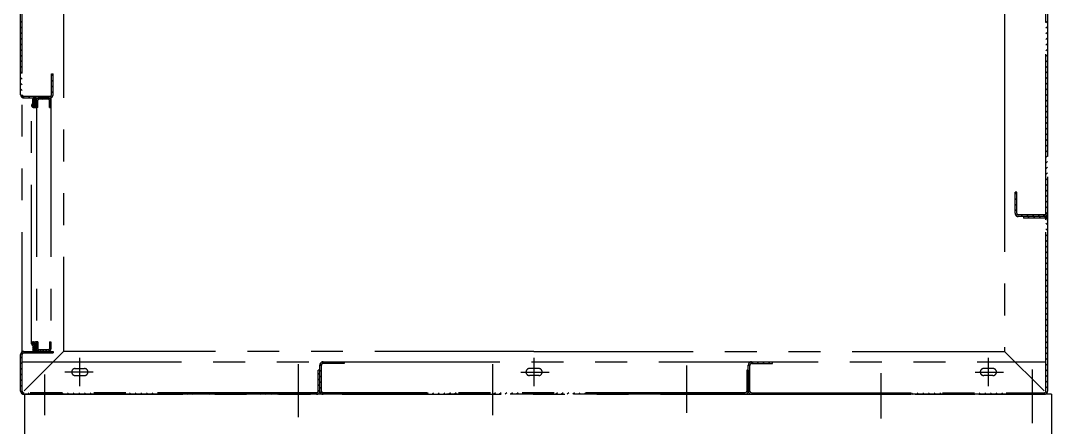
# Model space of a CAD drawing. Header units: millimetres. Extents: x 0 to 16800, y -462 to 11880.
# Drawn here: x 8200 to 11438, y 4469 to 5748 of the extents above; entities that cross this region are included whole.
import ezdxf

# ---------------------------------------------------------------- set-up
doc = ezdxf.new("R2010")
doc.units = ezdxf.units.MM
doc.header["$LTSCALE"] = 400
doc.linetypes.add('F', pattern=[0.75, 0.5, -0.25])
doc.linetypes.add('K', pattern=[2.5, 1.25, -0.25, 0.25, -0.25, 0.25, -0.25])
doc.layers.add('04', color=2, linetype='F')
doc.layers.add('07', color=6, linetype='K')

# ---------------------------------------------------------------- blocks, each defined once
blk = doc.blocks.new('ERW')
at = {"layer": '07', "color": 6, "linetype": 'K'}
for p, q in [((42584.2, 3235), (42584.2, 938)), ((45675.2, 2487), (45675.2, 813)), ((42449.2, 1745), (42449.2, 2165)), ((42449.2, 1745), (42449.2, 2165)), ((42454.2, 813), (42454.2, 2165)), ((45540.2, 2041), (45540.2, 1751)), ((45675.2, 2051), (45675.2, 813)), ((45670.2, 1372), (45670.2, 2036)), ((42449.2, 1975.8), (42454.2, 1970.8)), ((45675.2, 1976.3), (45670.2, 1971.3)), ((42449.2, 1958.1), (42454.2, 1953.1)), ((45675.2, 1958.6), (45670.2, 1953.6)), ((42449.2, 1940.4), (42454.2, 1935.4)), ((42449.2, 1922.7), (42454.2, 1917.7)), ((45675.2, 1941), (45670.2, 1936)), ((45675.2, 1923.3), (45670.2, 1918.3)), ((42449.2, 1905.1), (42454.2, 1900.1)), ((42449.2, 1887.4), (42454.2, 1882.4)), ((45675.2, 1905.6), (45670.2, 1900.6)), ((45675.2, 1887.9), (45670.2, 1882.9)), ((42449.2, 1869.7), (42454.2, 1864.7)), ((42449.2, 1852), (42454.2, 1847)), ((45675.2, 1870.2), (45670.2, 1865.2)), ((45675.2, 1852.6), (45670.2, 1847.6)), ((42449.2, 1834.3), (42454.2, 1829.3)), ((42449.2, 1816.7), (42454.2, 1811.7)), ((45675.2, 1834.9), (45670.2, 1829.9)), ((45675.2, 1817.2), (45670.2, 1812.2)), ((42449.2, 1799), (42454.2, 1794)), ((42449.2, 1781.3), (42454.2, 1776.3)), ((42546.2, 1811), (42551.2, 1811)), ((42546.2, 1745), (42546.2, 1811)), ((42546.2, 1808.1), (42551.2, 1803.1)), ((42546.2, 1790.4), (42551.2, 1785.4)), ((42551.2, 1745), (42551.2, 1811)), ((45675.2, 1799.5), (45670.2, 1794.5)), ((45675.2, 1781.9), (45670.2, 1776.9)), ((42449.2, 1763.6), (42454.2, 1758.6)), ((42546.2, 1772.7), (42551.2, 1767.7)), ((42546.2, 1755), (42551.2, 1750)), ((45540.2, 1751), (45540.2, 938)), ((45675.2, 1764.2), (45670.2, 1759.2)), ((42449.2, 1746), (42460.1, 1735)), ((42459.2, 1740), (42541.2, 1740)), ((42459.2, 1735), (42541.2, 1735)), ((42472.8, 1740), (42477.8, 1735)), ((42487.2, 1717.9), (42487.2, 1731)), ((42487.3, 1727.9), (42489.1, 1729.7)), ((42487.3, 1727.9), (42489.1, 1726.1)), ((42487.3, 1723), (42489.1, 1724.8)), ((42487.3, 1723), (42489.1, 1721.2)), ((42487.3, 1718), (42489.1, 1719.8)), ((42487.3, 1718), (42489.1, 1716.2)), ((42487.4, 1732.7), (42489.1, 1731)), ((42487.5, 1733.1), (42489.1, 1734.6)), ((42489.7, 1735.3), (42491.1, 1736.7)), ((42489.7, 1735.3), (42491.5, 1733.5)), ((42489.7, 1730.4), (42491.5, 1732.2)), ((42489.7, 1730.4), (42491.5, 1728.6)), ((42489.7, 1725.4), (42491.5, 1727.2)), ((42489.7, 1725.4), (42491.5, 1723.6)), ((42489.7, 1720.5), (42491.5, 1722.3)), ((42489.7, 1720.5), (42491.5, 1718.7)), ((42489.7, 1715.5), (42491.5, 1717.3)), ((42490.5, 1740), (42495.5, 1735)), ((42492.2, 1732.8), (42494, 1734.6)), ((42492.2, 1732.8), (42492.7, 1732.3)), ((42492.2, 1713), (42492.2, 1731.4)), ((42492.9, 1737), (42494, 1736)), ((42494.2, 1713), (42494.2, 1731.4)), ((42494.7, 1735.3), (42495.8, 1736.4)), ((42494.7, 1735.3), (42496.5, 1733.5)), ((42494.7, 1730.4), (42496.5, 1732.2)), ((42494.7, 1730.4), (42496.5, 1728.6)), ((42494.7, 1725.4), (42496.5, 1727.2)), ((42494.7, 1725.4), (42496.5, 1723.6)), ((42494.7, 1720.5), (42496.5, 1722.3)), ((42494.7, 1720.5), (42496.5, 1718.7)), ((42494.7, 1715.5), (42496.5, 1717.3)), ((42497.1, 1732.8), (42498.4, 1734)), ((42497.1, 1732.8), (42498.9, 1731)), ((42497.1, 1727.9), (42498.9, 1729.7)), ((42497.1, 1727.9), (42498.9, 1726.1)), ((42497.1, 1723), (42498.9, 1724.8)), ((42497.1, 1723), (42498.9, 1721.2)), ((42497.1, 1718), (42498.9, 1719.8)), ((42497.1, 1718), (42498.9, 1716.2)), ((42499.2, 1735), (42499.2, 938)), ((42499.2, 1705), (42499.2, 1731)), ((42499.2, 1720.2), (42503.7, 1724.7)), ((42499.4, 1729.5), (42504.7, 1734.7)), ((42503.7, 1705), (42503.7, 1727.5)), ((42536.7, 1735), (42506.7, 1735)), ((42536.7, 1730.5), (42506.7, 1730.5)), ((42508.1, 1740), (42513.1, 1735)), ((42509.4, 1730.5), (42513.9, 1735)), ((42518.4, 1730.5), (42522.9, 1735)), ((42525.8, 1740), (42530.8, 1735)), ((42527.4, 1730.5), (42531.9, 1735)), ((42536.4, 1730.5), (42540.1, 1734.2)), ((42539.7, 1724.8), (42544, 1729.1)), ((42539.7, 1705), (42539.7, 1727.5)), ((42539.7, 1715.8), (42544.2, 1720.3)), ((42543.1, 1740.4), (42546.8, 1736.7)), ((42544.2, 1735), (42544.2, 938)), ((42544.2, 1705), (42544.2, 1727.5)), ((45675.2, 1746.5), (45670.2, 1741.5)), ((45675.2, 1728.8), (45670.2, 1723.8)), ((42483.7, 1711.7), (42484.1, 1711.3)), ((42483.7, 962), (42483.7, 1711)), ((42483.8, 1709.6), (42484.1, 1709.9)), ((42484.8, 1710.6), (42486.6, 1712.4)), ((42484.8, 1710.6), (42486.6, 1708.8)), ((42485.3, 1715.1), (42486.6, 1713.8)), ((42485.7, 1706.5), (42486.6, 1707.5)), ((42487.3, 1713.1), (42487.9, 1713.7)), ((42487.3, 1713.1), (42488.8, 1711.5)), ((42487.3, 1708.1), (42489.1, 1709.9)), ((42487.3, 1708.1), (42489.1, 1706.3)), ((42487.9, 1713.7), (42489.1, 1714.9)), ((42489.7, 1715.5), (42491.5, 1713.8)), ((42491.2, 1712), (42489.7, 1712)), ((42491.2, 1710), (42489.7, 1710)), ((42489.7, 1705.7), (42491.5, 1707.5)), ((42489.7, 1705.7), (42490.4, 1705)), ((42489.7, 1705), (42496.2, 1705)), ((42490.3, 1710), (42491.5, 1708.8)), ((42491.1, 1712), (42491.5, 1712.4)), ((42492.2, 1708.1), (42494, 1709.9)), ((42492.2, 1708.1), (42494, 1706.3)), ((42493.8, 1711.5), (42494, 1711.3)), ((42494.7, 1715.5), (42496.5, 1713.8)), ((42494.7, 1710.6), (42496.5, 1712.4)), ((42494.7, 1710.6), (42496.5, 1708.8)), ((42494.7, 1705.7), (42496.5, 1707.5)), ((42494.7, 1705.7), (42495.3, 1705)), ((42497.1, 1713.1), (42498.9, 1714.9)), ((42497.1, 1713.1), (42498.9, 1711.3)), ((42497.1, 1708.1), (42498.9, 1709.9)), ((42497.1, 1708.1), (42498.8, 1706.5)), ((42499.2, 1711.3), (42503.7, 1715.8)), ((42503.7, 1705), (42499.2, 1705)), ((42501.9, 1705), (42503.7, 1706.8)), ((42539.7, 1706.9), (42544.2, 1711.4)), ((42539.7, 1705), (42544.2, 1705)), ((45675.2, 1711.1), (45670.2, 1706.1)), ((45675.2, 1693.5), (45670.2, 1688.5)), ((45675.2, 1675.8), (45670.2, 1670.8)), ((45675.2, 1658.1), (45670.2, 1653.1)), ((45675.2, 1640.4), (45670.2, 1635.4)), ((45675.2, 1622.8), (45670.2, 1617.8)), ((45675.2, 1605.1), (45670.2, 1600.1)), ((45675.2, 1587.4), (45670.2, 1582.4)), ((45675.2, 1569.7), (45670.2, 1564.7)), ((45675.2, 1552), (45670.2, 1547)), ((45675.2, 1534.4), (45670.2, 1529.4)), ((45675.2, 1516.7), (45670.2, 1511.7)), ((45675.2, 1499), (45670.2, 1494)), ((45675.2, 1481.3), (45670.2, 1476.3)), ((45675.2, 1463.7), (45670.2, 1458.7)), ((45578.2, 1438), (45573.2, 1438)), ((45573.2, 1372), (45573.2, 1438)), ((45578.2, 1437.4), (45573.2, 1432.4)), ((45578.2, 1372), (45578.2, 1438)), ((45675.2, 1446), (45670.2, 1441)), ((45675.2, 1428.3), (45670.2, 1423.3)), ((45578.2, 1419.7), (45573.2, 1414.7)), ((45578.2, 1402), (45573.2, 1397)), ((45675.2, 1410.6), (45670.2, 1405.6)), ((45675.2, 1392.9), (45670.2, 1387.9)), ((45578.2, 1384.3), (45573.2, 1379.3)), ((45579.8, 1368.3), (45576.3, 1364.8)), ((45665.2, 1367), (45583.2, 1367)), ((45665.2, 1362), (45583.2, 1362)), ((45596.2, 1367), (45591.2, 1362)), ((45665.2, 1362), (45599.2, 1362)), ((45599.2, 1362), (45599.2, 1357)), ((45613.9, 1367), (45608.9, 1362)), ((45613.5, 1362), (45618.5, 1357)), ((45631.6, 1367), (45626.6, 1362)), ((45631.2, 1362), (45636.2, 1357)), ((45649.2, 1367), (45644.2, 1362)), ((45648.8, 1362), (45653.8, 1357)), ((45667.5, 1367.6), (45661.9, 1362)), ((45666.6, 1361.9), (45675.1, 1353.5)), ((45675.2, 1375.3), (45669.6, 1369.7)), ((45675.2, 1349), (45675.2, 1372)), ((42454.2, 813), (42454.2, 1352)), ((45599.2, 1358.6), (45600.8, 1357)), ((45665.2, 1357), (45599.2, 1357)), ((45670.2, 813), (45670.2, 1352)), ((45670.2, 1340.7), (45675.2, 1335.7)), ((45670.2, 1323), (45675.2, 1318)), ((45670.2, 1305.3), (45675.2, 1300.3)), ((45670.2, 1287.6), (45675.2, 1282.6)), ((45670.2, 1270), (45675.2, 1265)), ((45670.2, 1252.3), (45675.2, 1247.3)), ((45670.2, 1234.6), (45675.2, 1229.6)), ((45670.2, 1216.9), (45675.2, 1211.9)), ((45670.2, 1199.2), (45675.2, 1194.2)), ((45670.2, 1181.6), (45675.2, 1176.6)), ((45670.2, 1163.9), (45675.2, 1158.9)), ((45670.2, 1146.2), (45675.2, 1141.2)), ((45670.2, 1128.5), (45675.2, 1123.5)), ((45670.2, 1110.9), (45675.2, 1105.9)), ((45670.2, 1093.2), (45675.2, 1088.2)), ((45670.2, 1075.5), (45675.2, 1070.5)), ((45670.2, 1057.8), (45675.2, 1052.8)), ((45670.2, 1040.2), (45675.2, 1035.2)), ((45670.2, 1022.5), (45675.2, 1017.5)), ((45670.2, 1004.8), (45675.2, 999.8)), ((45670.2, 987.1), (45675.2, 982.1)), ((42483.7, 961.3), (42484.1, 961.7)), ((42483.8, 963.4), (42484.1, 963.1)), ((42484.8, 962.4), (42486.6, 964.2)), ((42484.8, 962.4), (42486.6, 960.6)), ((42485.3, 957.9), (42486.6, 959.3)), ((42485.7, 966.5), (42486.6, 965.6)), ((42487.2, 955.1), (42487.2, 942)), ((42487.3, 964.9), (42489.1, 966.7)), ((42487.3, 964.9), (42489.1, 963.1)), ((42487.3, 959.9), (42488.8, 961.5)), ((42487.3, 959.9), (42487.9, 959.3)), ((42487.3, 955), (42489.1, 956.8)), ((42487.3, 955), (42489.1, 953.2)), ((42487.3, 950.1), (42489.1, 951.9)), ((42487.3, 950.1), (42489.1, 948.3)), ((42487.3, 945.1), (42489.1, 946.9)), ((42487.3, 945.1), (42489.1, 943.3)), ((42487.4, 940.3), (42489.1, 942)), ((42487.5, 939.9), (42489.1, 938.4)), ((42487.9, 959.3), (42489.1, 958.1)), ((42489.7, 967.4), (42490.4, 968)), ((42489.7, 968), (42496.2, 968)), ((42489.7, 967.4), (42491.5, 965.6)), ((42491.2, 963), (42489.7, 963)), ((42491.2, 961), (42489.7, 961)), ((42489.7, 957.5), (42491.5, 959.3)), ((42489.7, 957.5), (42491.5, 955.7)), ((42489.7, 952.5), (42491.5, 954.3)), ((42489.7, 952.5), (42491.5, 950.7)), ((42489.7, 947.6), (42491.5, 949.4)), ((42489.7, 947.6), (42491.5, 945.8)), ((42489.7, 942.7), (42491.5, 944.5)), ((42489.7, 942.7), (42491.5, 940.9)), ((42489.7, 937.7), (42491.5, 939.5)), ((42490.3, 963), (42491.5, 964.2)), ((42491.1, 961), (42491.5, 960.6)), ((42492.2, 964.9), (42494, 966.7)), ((42492.2, 964.9), (42494, 963.1)), ((42492.2, 960), (42492.2, 941.6)), ((42492.2, 940.2), (42492.7, 940.7)), ((42492.2, 940.2), (42494, 938.4)), ((42493.8, 961.5), (42494, 961.7)), ((42494.2, 960), (42494.2, 941.6)), ((42494.7, 967.4), (42495.3, 968)), ((42494.7, 967.4), (42496.5, 965.6)), ((42494.7, 962.4), (42496.5, 964.2)), ((42494.7, 962.4), (42496.5, 960.6)), ((42494.7, 957.5), (42496.5, 959.3)), ((42494.7, 957.5), (42496.5, 955.7)), ((42494.7, 952.5), (42496.5, 954.3)), ((42494.7, 952.5), (42496.5, 950.7)), ((42494.7, 947.6), (42496.5, 949.4)), ((42494.7, 947.6), (42496.5, 945.8)), ((42494.7, 942.7), (42496.5, 944.5)), ((42494.7, 942.7), (42496.5, 940.9)), ((42494.7, 937.7), (42496.5, 939.5)), ((42497.1, 964.9), (42498.8, 966.5)), ((42497.1, 964.9), (42498.9, 963.1)), ((42497.1, 959.9), (42498.9, 961.7)), ((42497.1, 959.9), (42498.9, 958.1)), ((42497.1, 955), (42498.9, 956.8)), ((42497.1, 955), (42498.9, 953.2)), ((42497.1, 950.1), (42498.9, 951.9)), ((42497.1, 950.1), (42498.9, 948.3)), ((42497.1, 945.1), (42498.9, 946.9)), ((42497.1, 945.1), (42498.9, 943.3)), ((42497.1, 940.2), (42498.9, 942)), ((42497.1, 940.2), (42498.4, 939)), ((42503.7, 968), (42499.2, 968)), ((42499.2, 968), (42499.2, 942)), ((42499.2, 961.8), (42503.7, 957.3)), ((42499.2, 952.8), (42503.7, 948.3)), ((42499.4, 943.5), (42504.7, 938.3)), ((42501.9, 968), (42503.7, 966.2)), ((42503.7, 968), (42503.7, 945.5)), ((42536.7, 942.5), (42506.7, 942.5)), ((42509.4, 942.5), (42513.9, 938)), ((42518.4, 942.5), (42522.9, 938)), ((42527.4, 942.5), (42531.9, 938)), ((42536.4, 942.5), (42540.1, 938.8)), ((42539.7, 968), (42544.2, 968)), ((42539.7, 968), (42539.7, 945.5)), ((42539.7, 966.2), (42544.2, 961.7)), ((42539.7, 957.2), (42544.2, 952.7)), ((42539.7, 948.2), (42544, 943.9)), ((42544.2, 968), (42544.2, 945.5)), ((45670.2, 969.4), (45675.2, 964.4)), ((45670.2, 951.8), (45675.2, 946.8)), ((42449.2, 813), (42449.2, 928)), ((42449.2, 813), (42449.2, 928)), ((42449.2, 813), (42449.2, 928)), ((42449.2, 920.4), (42454.2, 915.4)), ((42452.1, 935.1), (42455.7, 931.6)), ((42459.2, 938), (42551.2, 938)), ((42459.2, 933), (42551.2, 933)), ((42460.2, 814), (42584.2, 938)), ((42466.9, 938), (42471.9, 933)), ((42484.6, 938), (42489.6, 933)), ((42489.7, 937.7), (42491.1, 936.4)), ((42492.9, 936), (42494, 937)), ((42494.7, 937.7), (42495.8, 936.6)), ((42502.2, 938), (42507.2, 933)), ((42536.7, 938), (42506.7, 938)), ((42519.9, 938), (42524.9, 933)), ((42537.6, 938), (42542.6, 933)), ((42551.2, 938), (42551.2, 933)), ((44061.7, 938), (42584.2, 938)), ((42635.2, 828.4), (42635.2, 917.6)), ((44061.7, 938), (45540.2, 938)), ((44062.2, 828.4), (44062.2, 917.6)), ((45489.2, 828.4), (45489.2, 917.6)), ((45664.2, 814), (45540.2, 938)), ((45670.2, 934.1), (45675.2, 929.1)), ((45670.2, 916.4), (45675.2, 911.4)), ((42449.2, 902.7), (42454.2, 897.7)), ((42449.2, 885), (42454.2, 880)), ((42620.7, 884), (42649.7, 884)), ((43322.2, 730.7), (43322.2, 898.2)), ((43384.2, 813), (43384.2, 879)), ((43389.2, 879), (43384.2, 879)), ((43401.8, 905), (43389.2, 892.4)), ((43389.2, 813), (43389.2, 895)), ((43389.2, 813), (43389.2, 895)), ((43394.2, 879.7), (43389.2, 874.7)), ((43394.2, 813), (43394.2, 895)), ((43399.2, 905), (43465.2, 905)), ((43465.2, 900), (43399.2, 900)), ((43419.5, 905), (43414.5, 900)), ((43437.1, 905), (43432.1, 900)), ((43454.8, 905), (43449.8, 900)), ((43465.2, 905), (43465.2, 900)), ((43932.2, 736.9), (43932.2, 898.1)), ((44076.7, 884), (44047.7, 884)), ((44542.2, 745.1), (44542.2, 893.7)), ((44735.2, 879), (44730.2, 879)), ((44730.2, 879), (44730.2, 813)), ((44735.2, 877.2), (44730.2, 872.2)), ((44735.2, 813), (44735.2, 895)), ((44735.2, 879.1), (44740.2, 874.1)), ((44735.2, 879), (44735.2, 813)), ((44735.3, 896.7), (44740.2, 891.8)), ((44740.2, 813), (44740.2, 895)), ((44744.7, 905), (44749.6, 900)), ((44745.2, 905), (44811.2, 905)), ((44745.2, 900), (44811.2, 900)), ((44762.3, 905), (44767.3, 900)), ((44780, 905), (44785, 900)), ((44797.7, 905), (44802.7, 900)), ((44811.2, 900), (44811.2, 905)), ((45503.7, 884), (45474.7, 884)), ((45628.2, 711.9), (45628.2, 881.3)), ((45670.2, 898.7), (45675.2, 893.7)), ((45670.2, 881.1), (45675.2, 876.1)), ((42449.2, 867.3), (42454.2, 862.3)), ((42449.2, 849.7), (42454.2, 844.7)), ((42525.2, 737), (42525.2, 865.1)), ((42676.8, 873), (42587.6, 873)), ((42620.7, 862), (42649.7, 862)), ((43384.2, 869.3), (43389.2, 864.3)), ((43384.2, 851.6), (43389.2, 846.6)), ((43394.2, 862), (43389.2, 857)), ((43394.2, 844.4), (43389.2, 839.4)), ((44020.6, 873), (44109.8, 873)), ((44076.7, 862), (44047.7, 862)), ((44735.2, 859.5), (44730.2, 854.5)), ((44735.2, 861.5), (44740.2, 856.5)), ((44735.2, 843.8), (44740.2, 838.8)), ((45152.2, 726.4), (45152.2, 868.9)), ((45447.6, 873), (45536.8, 873)), ((45503.7, 862), (45474.7, 862)), ((45670.2, 863.4), (45675.2, 858.4)), ((45670.2, 845.7), (45675.2, 840.7)), ((42449.2, 832), (42454.2, 827)), ((42449.2, 814.3), (42460.5, 803)), ((43384.2, 833.9), (43389.2, 828.9)), ((43384.2, 816.2), (43389, 811.4)), ((43394.2, 826.7), (43389.2, 821.7)), ((43395.2, 810), (43391.6, 806.5)), ((44735.2, 841.9), (44730.2, 836.9)), ((44735.2, 824.2), (44730.2, 819.2)), ((44735.2, 826.1), (44740.2, 821.1)), ((45669.7, 810.8), (45673.3, 807.2)), ((45670.2, 828), (45675.2, 823)), ((45670.2, 813), (45670.2, 820)), ((43379.2, 808), (42459.2, 808)), ((42459.2, 803), (45665.2, 803)), ((43379.2, 803), (42459.2, 803)), ((45687.2, 803), (42461.2, 803)), ((42461.2, 803), (42461.2, -366)), ((43391.2, 803), (42471.2, 803)), ((42473.1, 808), (42478.1, 803)), ((42490.8, 808), (42495.8, 803)), ((42508.5, 808), (42513.5, 803)), ((42526.2, 808), (42531.2, 803)), ((42543.9, 808), (42548.9, 803)), ((42561.5, 808), (42566.5, 803)), ((42579.2, 808), (42584.2, 803)), ((42596.9, 808), (42601.9, 803)), ((42614.6, 808), (42619.6, 803)), ((42632.2, 808), (42637.2, 803)), ((42649.9, 808), (42654.9, 803)), ((42667.6, 808), (42672.6, 803)), ((42685.3, 808), (42690.3, 803)), ((42703, 808), (42708, 803)), ((42720.6, 808), (42725.6, 803)), ((42738.3, 808), (42743.3, 803)), ((42756, 808), (42761, 803)), ((42773.7, 808), (42778.7, 803)), ((42791.3, 808), (42796.3, 803)), ((42809, 808), (42814, 803)), ((42826.7, 808), (42831.7, 803)), ((42844.4, 808), (42849.4, 803)), ((42862.1, 808), (42867.1, 803)), ((42879.7, 808), (42884.7, 803)), ((42897.4, 808), (42902.4, 803)), ((42915.1, 808), (42920.1, 803)), ((42932.8, 808), (42937.8, 803)), ((42950.4, 808), (42955.4, 803)), ((42968.1, 808), (42973.1, 803)), ((42985.8, 808), (42990.8, 803)), ((43003.5, 808), (43008.5, 803)), ((43021.2, 808), (43026.2, 803)), ((43038.8, 808), (43043.8, 803)), ((43056.5, 808), (43061.5, 803)), ((43074.2, 808), (43079.2, 803)), ((43091.9, 808), (43096.9, 803)), ((43109.5, 808), (43114.5, 803)), ((43127.2, 808), (43132.2, 803)), ((43144.9, 808), (43149.9, 803)), ((43162.6, 808), (43167.6, 803)), ((43180.3, 808), (43185.3, 803)), ((43197.9, 808), (43202.9, 803)), ((43215.6, 808), (43220.6, 803)), ((43233.3, 808), (43238.3, 803)), ((43251, 808), (43256, 803)), ((43268.6, 808), (43273.6, 803)), ((43286.3, 808), (43291.3, 803)), ((43304, 808), (43309, 803)), ((43321.7, 808), (43326.7, 803)), ((43339.4, 808), (43344.4, 803)), ((43357, 808), (43362, 803)), ((43374.7, 808), (43379.7, 803)), ((44725.2, 808), (43399.2, 808)), ((44725.2, 803), (43399.2, 803)), ((43410.9, 808), (43405.9, 803)), ((43428.5, 808), (43423.5, 803)), ((43446.2, 808), (43441.2, 803)), ((43463.9, 808), (43458.9, 803)), ((43481.6, 808), (43476.6, 803)), ((43499.2, 808), (43494.2, 803)), ((43516.9, 808), (43511.9, 803)), ((43534.6, 808), (43529.6, 803)), ((43552.3, 808), (43547.3, 803)), ((43570, 808), (43565, 803)), ((43587.6, 808), (43582.6, 803)), ((43605.3, 808), (43600.3, 803)), ((43623, 808), (43618, 803)), ((43640.7, 808), (43635.7, 803)), ((43658.3, 808), (43653.3, 803)), ((43676, 808), (43671, 803)), ((43693.7, 808), (43688.7, 803)), ((43711.4, 808), (43706.4, 803)), ((43729.1, 808), (43724.1, 803)), ((43746.7, 808), (43741.7, 803)), ((43764.4, 808), (43759.4, 803)), ((43782.1, 808), (43777.1, 803)), ((43799.8, 808), (43794.8, 803)), ((43817.4, 808), (43812.4, 803)), ((43835.1, 808), (43830.1, 803)), ((43852.8, 808), (43847.8, 803)), ((43870.5, 808), (43865.5, 803)), ((43888.2, 808), (43883.2, 803)), ((43905.8, 808), (43900.8, 803)), ((43923.5, 808), (43918.5, 803)), ((43941.2, 808), (43936.2, 803)), ((43958.9, 808), (43953.9, 803)), ((43976.5, 808), (43971.5, 803)), ((43994.2, 808), (43989.2, 803)), ((44011.9, 808), (44006.9, 803)), ((44029.6, 808), (44024.6, 803)), ((44047.2, 808), (44042.2, 803)), ((44064.9, 808), (44059.9, 803)), ((44082.6, 808), (44077.6, 803)), ((44100.3, 808), (44095.3, 803)), ((44118, 808), (44113, 803)), ((44135.6, 808), (44130.6, 803)), ((44153.3, 808), (44148.3, 803)), ((44171, 808), (44166, 803)), ((44188.7, 808), (44183.7, 803)), ((44206.3, 808), (44201.3, 803)), ((44224, 808), (44219, 803)), ((44241.7, 808), (44236.7, 803)), ((44259.4, 808), (44254.4, 803)), ((44277.1, 808), (44272.1, 803)), ((44294.7, 808), (44289.7, 803)), ((44312.4, 808), (44307.4, 803)), ((44330.1, 808), (44325.1, 803)), ((44347.8, 808), (44342.8, 803)), ((44365.4, 808), (44360.4, 803)), ((44383.1, 808), (44378.1, 803)), ((44400.8, 808), (44395.8, 803)), ((44418.5, 808), (44413.5, 803)), ((44436.2, 808), (44431.2, 803)), ((44453.8, 808), (44448.8, 803)), ((44471.5, 808), (44466.5, 803)), ((44489.2, 808), (44484.2, 803)), ((44506.9, 808), (44501.9, 803)), ((44524.5, 808), (44519.5, 803)), ((44542.2, 808), (44537.2, 803)), ((44559.9, 808), (44554.9, 803)), ((44577.6, 808), (44572.6, 803)), ((44595.3, 808), (44590.3, 803)), ((44612.9, 808), (44607.9, 803)), ((44630.6, 808), (44625.6, 803)), ((44648.3, 808), (44643.3, 803)), ((44666, 808), (44661, 803)), ((44683.6, 808), (44678.6, 803)), ((44701.3, 808), (44696.3, 803)), ((44719, 808), (44714, 803)), ((44745.2, 808), (45665.2, 808)), ((44745.2, 808), (45660.2, 808)), ((44745.2, 803), (45665.2, 803)), ((44753.3, 808), (44758.3, 803)), ((44770.9, 808), (44775.9, 803)), ((44788.6, 808), (44793.6, 803)), ((44806.3, 808), (44811.3, 803)), ((44824, 808), (44829, 803)), ((44841.6, 808), (44846.6, 803)), ((44859.3, 808), (44864.3, 803)), ((44877, 808), (44882, 803)), ((44894.7, 808), (44899.7, 803)), ((44912.4, 808), (44917.4, 803)), ((44930, 808), (44935, 803)), ((44947.7, 808), (44952.7, 803)), ((44965.4, 808), (44970.4, 803)), ((44983.1, 808), (44988.1, 803)), ((45000.7, 808), (45005.7, 803)), ((45018.4, 808), (45023.4, 803)), ((45036.1, 808), (45041.1, 803)), ((45053.8, 808), (45058.8, 803)), ((45071.5, 808), (45076.5, 803)), ((45089.1, 808), (45094.1, 803)), ((45106.8, 808), (45111.8, 803)), ((45124.5, 808), (45129.5, 803)), ((45142.2, 808), (45147.2, 803)), ((45159.8, 808), (45164.8, 803)), ((45177.5, 808), (45182.5, 803)), ((45195.2, 808), (45200.2, 803)), ((45212.9, 808), (45217.9, 803)), ((45230.6, 808), (45235.6, 803)), ((45248.2, 808), (45253.2, 803)), ((45265.9, 808), (45270.9, 803)), ((45283.6, 808), (45288.6, 803)), ((45301.3, 808), (45306.3, 803)), ((45318.9, 808), (45323.9, 803)), ((45336.6, 808), (45341.6, 803)), ((45354.3, 808), (45359.3, 803)), ((45372, 808), (45377, 803)), ((45389.7, 808), (45394.7, 803)), ((45407.3, 808), (45412.3, 803)), ((45425, 808), (45430, 803)), ((45442.7, 808), (45447.7, 803)), ((45460.4, 808), (45465.4, 803)), ((45478, 808), (45483, 803)), ((45495.7, 808), (45500.7, 803)), ((45513.4, 808), (45518.4, 803)), ((45531.1, 808), (45536.1, 803)), ((45548.8, 808), (45553.8, 803)), ((45566.4, 808), (45571.4, 803)), ((45584.1, 808), (45589.1, 803)), ((45594.2, 808), (45665.2, 808)), ((45601.8, 808), (45606.8, 803)), ((45619.5, 808), (45624.5, 803)), ((45637.1, 808), (45642.1, 803)), ((45654.8, 808), (45659.8, 803)), ((45687.2, 803), (45687.2, -366))]:
    blk.add_line(p, q, dxfattribs=at)
at = {"layer": '07'}
blk.add_line((42454.2, 905), (45670.2, 905), dxfattribs=at)
at = {"layer": '07', "color": 6, "linetype": 'K'}
for centre, radius, start, end in [((42459.2, 1745), 10, 180, 270), ((42459.2, 1745), 5, 180, 270), ((42484.7, 1717.9), 2.5, 305.949, 0), ((42493.2, 1731), 6, 0, 180), ((42493.2, 1731.4), 1, 0, 180), ((42506.7, 1727.5), 7.5, 90, 180), ((42506.7, 1727.5), 3, 90, 180), ((42506.7, 1727.5), 3, 90, 180), ((42536.7, 1727.5), 7.5, 0, 90), ((42536.7, 1727.5), 3, 0, 90), ((42536.7, 1727.5), 3, 0, 90), ((42541.2, 1745), 5, 270, 0), ((42541.2, 1745), 10, 270, 0), ((42489.7, 1711), 6, 125.949, 270), ((42489.7, 1711), 1, 90, 270), ((42491.2, 1713), 3, 270, 0), ((42491.2, 1713), 1, 270, 0), ((42496.2, 1708), 3, 270, 0), ((42496.2, 1708), 3, 270, 0), ((45583.2, 1372), 10, 180, 270), ((45583.2, 1372), 5, 180, 270), ((45665.2, 1372), 5, 270, 0), ((45665.2, 1372), 10, 270, 0), ((45665.2, 1352), 10, 0, 90), ((45665.2, 1352), 5, 0, 90), ((42489.7, 962), 6, 90, 234.051), ((42484.7, 955.1), 2.5, 0, 54.051), ((42493.2, 942), 6, 180, 0), ((42489.7, 962), 1, 90, 270), ((42491.2, 960), 3, 0, 90), ((42491.2, 960), 1, 0, 90), ((42493.2, 941.6), 1, 180, 0), ((42496.2, 965), 3, 0, 90), ((42496.2, 965), 3, 0, 90), ((42506.7, 945.5), 7.5, 180, 270), ((42506.7, 945.5), 3, 180, 270), ((42506.7, 945.5), 3, 180, 270), ((42536.7, 945.5), 3, 270, 0), ((42536.7, 945.5), 3, 270, 0), ((42536.7, 945.5), 7.5, 270, 0), ((42459.2, 928), 10, 90, 180), ((42459.2, 928), 5, 90, 180), ((42620.7, 873), 11, 90, 270), ((42649.7, 873), 11, 270, 90), ((43399.2, 895), 10, 90, 180), ((43399.2, 895), 5, 90, 180), ((44047.7, 873), 11, 90, 270), ((44076.7, 873), 11, 270, 90), ((44745.2, 895), 10, 90, 180), ((44745.2, 895), 5, 90, 180), ((45474.7, 873), 11, 90, 270), ((45503.7, 873), 11, 270, 90), ((42459.2, 813), 10, 180, 270), ((42459.2, 813), 5, 180, 270), ((43379.2, 813), 5, 270, 0), ((43379.2, 813), 10, 270, 0), ((43399.2, 813), 10, 180, 270), ((43399.2, 813), 5, 180, 270), ((44725.2, 813), 5, 270, 0), ((44725.2, 813), 10, 270, 0), ((44745.2, 813), 10, 180, 270), ((44745.2, 813), 5, 180, 270), ((45665.2, 813), 10, 270, 0), ((45665.2, 813), 5, 270, 0)]:
    blk.add_arc(centre, radius, start, end, dxfattribs=at)

msp = doc.modelspace()

# ---------------------------------------------------------------- block references
at = {"layer": '04'}
msp.add_blockref('ERW', (-34249.5, 3770.4), dxfattribs=at)

doc.saveas('drawing.dxf')
